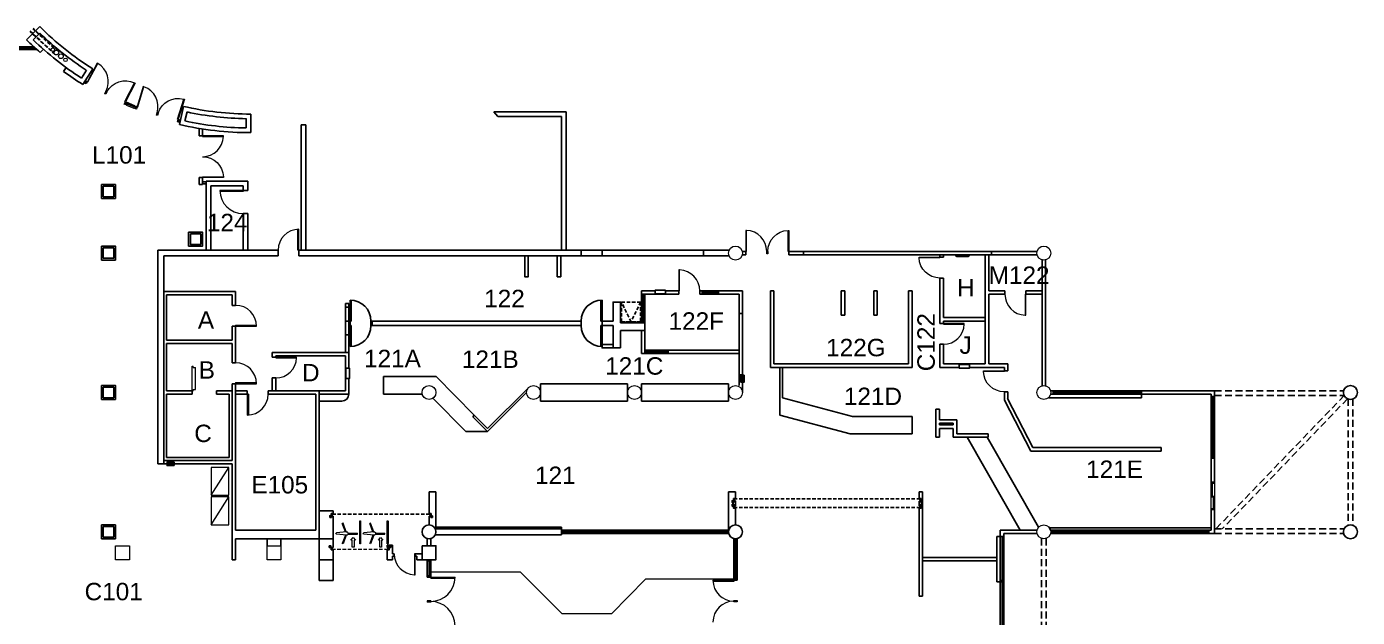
# Model space of a CAD drawing. Header units: inches. Extents: x 727 to 5370, y 324 to 3824.
# Drawn here: x 3078 to 5370, y 2413 to 3431 of the extents above; entities that cross this region are included whole.
import ezdxf

# ---------------------------------------------------------------- set-up
doc = ezdxf.new("R2010")
doc.units = ezdxf.units.IN
doc.header["$LTSCALE"] = 48
doc.header["$MEASUREMENT"] = 0
for name, pattern in [('DASHED', [0.75, 0.5, -0.25]), ('HIDDEN', [0.375, 0.25, -0.125]), ('HIDDEN2', [0.1875, 0.125, -0.0625])]:
    doc.linetypes.add(name, pattern=pattern)
for name, color, linetype in [('A-CLNG-ACCESSLADDER', 1, 'DASHED'), ('A-GLAZ', 3, 'Continuous'), ('A-PFLR-TEXT', 7, 'Continuous'), ('A-WALL', 5, 'Continuous'), ('AE-DOOR', 1, 'Continuous'), ('AE-ROOF', 1, 'HIDDEN'), ('AE-WALL', 3, 'Continuous'), ('F-exting', 1, 'Continuous')]:
    doc.layers.add(name, color=color, linetype=linetype)
for name, color, linetype, lineweight in [('A-DOOR', 4, 'Continuous', 13), ('A-FLOR-ATM', 1, 'HIDDEN2', 13), ('A-FLOR-SPCL', 1, 'Continuous', 25), ('A-Wall-Comp', 8, 'Continuous', 25), ('A-WALL-JAMB', 6, 'Continuous', 5), ('A-WALL-PRHT', 3, 'Continuous', 25), ('AE-WALL-EXTR', 3, 'Continuous', 25), ('L-SITE-WALK', 6, 'Continuous', 0), ('P-EQPM-2', 2, 'Continuous', 13), ('S-COLS', 6, 'Continuous', 13)]:
    doc.layers.add(name, color=color, linetype=linetype, lineweight=lineweight)
doc.styles.get("Standard").update_dxf_attribs({"font": 'arial.ttf'})

# ---------------------------------------------------------------- blocks, each defined once
blk = doc.blocks.new('d_dr90')
blk.add_lwpolyline([(0, 0), (0.033, 0), (0.033, 1), (0, 1)], close=True)
blk.add_arc((0, 0), 1, 0, 88.09085)
blk = doc.blocks.new('A$C713A19BA')
at = {"layer": 'AE-DOOR'}
for p, q in [((34, 36), (36, 36)), ((34, 36), (34, 0)), ((36, 36), (36, 0))]:
    blk.add_line(p, q, dxfattribs=at)
blk.add_arc((36, 36), 36, 180, 270, dxfattribs=at)
blk = doc.blocks.new('fp1-proposed1$0$d_dr90')
blk.add_lwpolyline([(0, 0), (0.033, 0), (0.033, 1), (0, 1)], close=True)
blk.add_arc((0, 0), 1, 0, 88.09085)
blk = doc.blocks.new('TURN-STILE')
at = {"ltscale": 10}
for p, q in [((-3, 0), (-1.1, -17.1)), ((-0.8, 18.7), (0.8, 18.7)), ((-0.8, 2.9), (-0.8, 18.7)), ((0.8, 2.9), (0.8, 18.7)), ((3, 0), (1.1, -17.1)), ((-3, -0.4), (-17.9, -5.8)), ((-17.9, -5.8), (-17.4, -7.2)), ((-2.8, -2), (-17.4, -7.2)), ((2.8, -2), (17.4, -7.2)), ((3, -0.4), (17.9, -5.8)), ((17.9, -5.8), (17.4, -7.2))]:
    blk.add_line(p, q, dxfattribs=at)
for centre, radius, start, end in [((0, 0), 3, 347.5033, 192.4967), ((0, -17.1), 1.12, 180, 360)]:
    blk.add_arc(centre, radius, start, end, dxfattribs=at)
blk = doc.blocks.new('HSS3x3x-250C', base_point=(1, 1.5))
for points in [[(0, 0), (2, 0, 0.4142136), (2.5, 0.5), (2.5, 2.5, 0.4142136), (2, 3), (0, 3, 0.4142136), (-0.5, 2.5), (-0.5, 0.5, 0.4142136)], [(0, 0.25), (2, 0.25, 0.4142136), (2.25, 0.5), (2.25, 2.5, 0.4142136), (2, 2.75), (0, 2.75, 0.4142136), (-0.25, 2.5), (-0.25, 0.5, 0.4142136)]]:
    blk.add_lwpolyline(points, format="xyb", close=True)
blk = doc.blocks.new('L3x2-5x-1875C', base_point=(0.638, 2.112))
blk.add_lwpolyline([(0, 0), (0.09375, 0, 0.4142135624), (0.1875, 0.09375), (0.1875, 2.4375, -0.4142135624), (0.5625, 2.8125), (2.40625, 2.8125, 0.4142135624), (2.5, 2.90625), (2.5, 3), (0, 3)], format="xyb", close=True)
blk = doc.blocks.new('L2x2x-25C', base_point=(0.592, 1.408))
blk.add_lwpolyline([(0, 0), (0.125, 0, 0.414213562), (0.25, 0.125), (0.25, 1.4375, -0.414213562), (0.5625, 1.75), (1.875, 1.75, 0.414213562), (2, 1.875), (2, 2), (0, 2)], format="xyb", close=True)
blk = doc.blocks.new('L3-5x3x-375C', base_point=(0.83, 2.42))
blk.add_lwpolyline([(0, 0), (0.1875, 0, 0.414213562), (0.375, 0.1875), (0.375, 2.6875, -0.414213562), (0.8125, 3.125), (2.8125, 3.125, 0.414213562), (3, 3.3125), (3, 3.5), (0, 3.5)], format="xyb", close=True)
blk = doc.blocks.new('STA')
blk.add_lwpolyline([(-12, -132), (-12, -36), (-30, -36), (0, 0), (30, -36), (12, -36), (12, -132), (-12, -132)])

msp = doc.modelspace()

# ---------------------------------------------------------------- linework, layer by layer
at = {"layer": 'A-CLNG-ACCESSLADDER', "ltscale": 0.25}
for p, q in [((4102.7, 2922.4), (4102.7, 2956.5)), ((4102.7, 2956.5), (4135.7, 2956.5)), ((4119.2, 2922.4), (4102.7, 2956.5)), ((4135.7, 2956.5), (4119.2, 2922.4)), ((4135.7, 2956.5), (4135.7, 2922.4)), ((4135.7, 2922.4), (4102.7, 2922.4)), ((4111, 2923.7), (4111, 2920.4)), ((4127.5, 2923.7), (4127.5, 2920.4))]:
    msp.add_line(p, q, dxfattribs=at)
at = {"layer": 'A-DOOR'}
for p, q in [((3451.2, 3148.8), (3411.2, 3148.8)), ((3451.2, 3146.8), (3411.2, 3146.8)), ((3451.2, 3148.8), (3451.2, 3146.8)), ((3545.2, 3045.8), (3545.2, 3081.8)), ((3547.2, 3045.8), (3547.2, 3081.8)), ((3547.2, 3045.8), (3545.2, 3045.8)), ((3438.2, 2916.8), (3438.2, 2914.8)), ((3438.2, 2916.8), (3474.2, 2916.8)), ((3438.2, 2914.8), (3474.2, 2914.8)), ((3363.2, 2845.8), (3365.2, 2845.8)), ((3363.2, 2803.8), (3363.2, 2845.8)), ((3365.2, 2843.8), (3365.2, 2845.8)), ((3365.2, 2843.8), (3369.2, 2843.8)), ((3369.2, 2805.8), (3369.2, 2843.8)), ((3363.2, 2803.8), (3365.2, 2803.8)), ((3365.2, 2805.8), (3369.2, 2805.8)), ((3365.2, 2803.8), (3365.2, 2805.8)), ((3438.2, 2817.8), (3438.2, 2815.8)), ((3438.2, 2817.8), (3474.2, 2817.8)), ((3438.2, 2815.8), (3474.2, 2815.8)), ((3460.2, 2797.8), (3458.2, 2797.8)), ((3458.2, 2797.8), (3458.2, 2761.8)), ((3460.2, 2797.8), (3460.2, 2761.8)), ((3774.2, 2480.8), (3774.2, 2482.8)), ((3774.2, 2482.8), (3816.2, 2482.8)), ((3774.2, 2480.8), (3816.2, 2480.8)), ((4296.2, 2477.3), (4260.2, 2477.3)), ((4296.2, 2475.3), (4260.2, 2475.3)), ((3768.2, 2441.8), (3768.2, 2439.8)), ((3774.2, 2441.8), (3768.2, 2441.8)), ((3774.2, 2439.8), (3768.2, 2439.8)), ((3774.2, 2441.8), (3774.2, 2439.8)), ((4296.2, 2440.3), (4296.2, 2442.3)), ((4296.2, 2442.3), (4302.2, 2442.3)), ((4302.2, 2440.3), (4296.2, 2440.3)), ((4302.2, 2442.3), (4302.2, 2440.3))]:
    msp.add_line(p, q, dxfattribs=at)
at = {"layer": 'A-DOOR', "linetype": 'HIDDEN2'}
for p, q in [((4617.2, 2617.4), (4297.2, 2617.4)), ((4297.2, 2616.8), (4297.2, 2617.4)), ((4617.2, 2616.8), (4297.2, 2616.8)), ((4617.2, 2616.8), (4617.2, 2617.4)), ((3604.5, 2591.6), (3773.1, 2591.6)), ((3604.5, 2591.2), (3604.5, 2591.6)), ((3604.5, 2591.2), (3773.1, 2591.2)), ((3773.1, 2591.2), (3773.1, 2591.6)), ((4617.2, 2602.6), (4297.2, 2602.6)), ((4297.2, 2602), (4297.2, 2602.6)), ((4617.2, 2602), (4297.2, 2602)), ((4617.2, 2602), (4617.2, 2602.6)), ((3604.3, 2531), (3701.1, 2531)), ((3604.3, 2531), (3604.3, 2530.7)), ((3604.3, 2530.7), (3701.1, 2530.7)), ((3701.1, 2530.7), (3701.1, 2531))]:
    msp.add_line(p, q, dxfattribs=at)
at = {"layer": 'A-DOOR'}
for points in [[(3653.5, 2540.6, -1), (3652, 2540.6), (3652, 2579.1, -0.999943), (3653.5, 2579.1)], [(3700.7, 2540.6, -1), (3699.2, 2540.6), (3699.2, 2579.1, -0.999943), (3700.7, 2579.1)]]:
    msp.add_lwpolyline(points, format="xyb", close=True, dxfattribs=at)
for centre, radius, start, end in [((3451.2, 3148.8), 40, 180, 270), ((3547.2, 3045.8), 36, 90, 180), ((3438.2, 2914.8), 36, 0, 90), ((3438.2, 2815.8), 36, 0, 90), ((3458.2, 2797.8), 36, 270, 0), ((3774.2, 2482.8), 42, 270, 0), ((4296.2, 2477.3), 36, 180, 270), ((3774.2, 2398.8), 42, 0, 90), ((4296.2, 2405.3), 36, 90, 180)]:
    msp.add_arc(centre, radius, start, end, dxfattribs=at)
at = {"layer": 'A-FLOR-ATM', "ltscale": 10}
for p, q in [((3396.2, 2623.8), (3426.2, 2671.8)), ((3396.2, 2572.8), (3426.2, 2620.8))]:
    msp.add_line(p, q, dxfattribs=at)
for points in [[(3426.2, 2623.8), (3426.2, 2671.8), (3396.2, 2671.8), (3396.2, 2623.8)], [(3426.2, 2572.8), (3426.2, 2620.8), (3396.2, 2620.8), (3396.2, 2572.8)]]:
    msp.add_lwpolyline(points, close=True, dxfattribs=at)
at = {"layer": 'A-FLOR-SPCL'}
for p, q in [((4678.2, 3037.8), (4680.7, 3037.8)), ((4678.2, 3037.8), (4678.2, 3037.6)), ((4680.7, 3037.6), (4678.2, 3037.6)), ((4678.7, 3036.3), (4678.7, 3037.6)), ((4680.2, 3037.1), (4680.2, 3037.6)), ((4700.2, 3034.8), (4680.2, 3034.8)), ((4680.7, 3037.8), (4680.7, 3037.6)), ((4699.5, 3036.3), (4681, 3036.3)), ((4699.7, 3037.8), (4702.2, 3037.8)), ((4699.7, 3037.8), (4699.7, 3037.6)), ((4702.2, 3037.6), (4699.7, 3037.6)), ((4700.2, 3037.1), (4700.2, 3037.6)), ((4701.7, 3036.3), (4701.7, 3037.6)), ((4702.2, 3037.8), (4702.2, 3037.6))]:
    msp.add_line(p, q, dxfattribs=at)
for centre, radius, start, end in [((4680.2, 3036.3), 1.5, 180, 270), ((4681, 3037.1), 0.75, 180, 270), ((4699.5, 3037.1), 0.75, 270, 0), ((4700.2, 3036.3), 1.5, 270, 0)]:
    msp.add_arc(centre, radius, start, end, dxfattribs=at)
at = {"layer": 'A-GLAZ'}
for p, q in [((3090.9, 3395.8), (3011.2, 3395.8)), ((3091.3, 3393.6), (3013.2, 3393.6)), ((3095.7, 3391.3), (3011.2, 3391.3)), ((3251.1, 3297.8), (3263.9, 3292.5)), ((4137.2, 2969.8), (4143.2, 2969.8)), ((4137.2, 2967.8), (4143.2, 2967.8)), ((4140.2, 2967.8), (4140.2, 2922.4)), ((4241.7, 2975.8), (4241.7, 2969.8)), ((4243.7, 2975.8), (4243.7, 2969.8)), ((4267.7, 2972.8), (4243.7, 2972.8)), ((4267.7, 2969.8), (4267.7, 2975.8)), ((4269.7, 2969.8), (4269.7, 2975.8)), ((4143.2, 2922.4), (4137.2, 2922.4)), ((4143.2, 2920.4), (4137.2, 2920.4)), ((4143.2, 2867.8), (4143.2, 2873.8)), ((4145.2, 2867.8), (4145.2, 2873.8)), ((4145.2, 2870.8), (4181.2, 2870.8)), ((4181.2, 2873.8), (4181.2, 2867.8)), ((4183.2, 2873.8), (4183.2, 2867.8)), ((4846.2, 2803.8), (4998.2, 2803.8)), ((4846.2, 2800.8), (4921.2, 2800.8)), ((4846.2, 2797.8), (4998.2, 2797.8)), ((4921.2, 2797.8), (4921.2, 2803.8)), ((4923.2, 2797.8), (4923.2, 2803.8)), ((4923.2, 2800.8), (4998.2, 2800.8)), ((5118.2, 2793.8), (5118.2, 2687.8)), ((5121.2, 2793.8), (5121.2, 2741.8)), ((5124.2, 2793.8), (5124.2, 2687.8)), ((5124.2, 2741.8), (5118.2, 2741.8)), ((5124.2, 2739.8), (5118.2, 2739.8)), ((5121.2, 2739.8), (5121.2, 2687.8)), ((5120.2, 2644.8), (5120.2, 2619.8)), ((5122.2, 2622.8), (5122.2, 2600.8)), ((3999.2, 2563.8), (4287.6, 2563.8)), ((3999.2, 2557.8), (4287.6, 2557.8)), ((4001.2, 2563.8), (4001.2, 2557.8)), ((4001.2, 2560.8), (4071.2, 2560.8)), ((4071.2, 2557.8), (4071.2, 2563.8)), ((4073.2, 2557.8), (4073.2, 2563.8)), ((4073.2, 2560.8), (4142.2, 2560.8)), ((4142.2, 2563.8), (4142.2, 2557.8)), ((4144.2, 2563.8), (4144.2, 2557.8)), ((4144.2, 2560.8), (4213.2, 2560.8)), ((4213.2, 2557.8), (4213.2, 2563.8)), ((4215.2, 2557.8), (4215.2, 2563.8)), ((4215.2, 2560.8), (4285.2, 2560.8)), ((4285.2, 2557.8), (4285.2, 2563.8)), ((4296.2, 2477.3), (4296.2, 2549.2)), ((4296.2, 2546.8), (4302.2, 2546.8)), ((4299.2, 2479.3), (4299.2, 2546.8)), ((4302.2, 2477.3), (4302.2, 2549.2)), ((4755.2, 2552.8), (4755.2, 2085.8)), ((4755.2, 2552.8), (4755.2, 2432.5)), ((4758.2, 2552.8), (4758.2, 2476.8)), ((4761.2, 2552.8), (4761.2, 2085.8)), ((4955.2, 2563.8), (4841.8, 2563.8)), ((4841.8, 2563.8), (5114.2, 2563.8)), ((5114.2, 2557.8), (4841.8, 2557.8)), ((4844.2, 2557.8), (4844.2, 2563.8)), ((4897.2, 2560.8), (4844.2, 2560.8)), ((4897.2, 2557.8), (4897.2, 2563.8)), ((4899.2, 2557.8), (4899.2, 2563.8)), ((4955.2, 2560.8), (4899.2, 2560.8)), ((4955.2, 2563.8), (4955.2, 2557.8)), ((4955.2, 2563.8), (4957.2, 2563.8)), ((4957.2, 2563.8), (4957.2, 2557.8)), ((4957.2, 2563.8), (5114.2, 2563.8)), ((4957.2, 2560.8), (5009.2, 2560.8)), ((5009.2, 2563.8), (5009.2, 2557.8)), ((5011.2, 2563.8), (5011.2, 2557.8)), ((5011.2, 2560.8), (5061.2, 2560.8)), ((5061.2, 2557.8), (5061.2, 2563.8)), ((5063.2, 2557.8), (5063.2, 2563.8)), ((5063.2, 2560.8), (5114.2, 2560.8)), ((3768.2, 2484.8), (3768.2, 2512.8)), ((3768.2, 2484.8), (3768.2, 2512.8)), ((3774.2, 2510.8), (3768.2, 2510.8)), ((3771.2, 2484.8), (3771.2, 2510.8)), ((3774.2, 2484.8), (3774.2, 2512.8)), ((3768.2, 2484.8), (3768.2, 2482.8)), ((3774.2, 2484.8), (3768.2, 2484.8)), ((3768.2, 2482.8), (3768.2, 2484.8)), ((3774.2, 2482.8), (3768.2, 2482.8)), ((3774.2, 2484.8), (3774.2, 2482.8)), ((4296.2, 2479.3), (4302.2, 2479.3)), ((4296.2, 2477.3), (4296.2, 2475.3)), ((4296.2, 2477.3), (4302.2, 2477.3)), ((4761.2, 2476.8), (4755.2, 2476.8)), ((4761.2, 2474.8), (4755.2, 2474.8)), ((4758.2, 2474.8), (4758.2, 2398.8))]:
    msp.add_line(p, q, dxfattribs=at)
at = {"layer": 'A-WALL'}
for p, q in [((3078.1, 3408.1), (3100.8, 3430.8)), ((3089.5, 3408.2), (3100.8, 3419.5)), ((3101.4, 3386.2), (3107.1, 3391.9)), ((3141.9, 3353.5), (3146.1, 3360.3)), ((3181, 3355.7), (3172.5, 3342.2)), ((3348.4, 3293.4), (3341.2, 3262.3)), ((3354.4, 3283.9), (3350.8, 3268.3)), ((3464.2, 3248.2), (3464.2, 3280.2)), ((3375.2, 3242.8), (3375.2, 3255.5)), ((3456.2, 3256.3), (3456.2, 3272.3)), ((3551.2, 3261.8), (3551.2, 3045.8)), ((3551.2, 3261.8), (3559.2, 3261.8)), ((3559.2, 3261.8), (3559.2, 3045.8)), ((3375.2, 3242.8), (3375.2, 3247.7)), ((3381.2, 3242.8), (3375.2, 3242.8)), ((3381.2, 3242.8), (3375.2, 3242.8)), ((3381.2, 3242.8), (3381.2, 3254.6)), ((3381.2, 3242.8), (3381.2, 3246.9)), ((3375.2, 3158.8), (3375.2, 3170.8)), ((3381.2, 3170.8), (3375.2, 3170.8)), ((3381.2, 3158.8), (3381.2, 3170.8)), ((3381.2, 3163.3), (3387.2, 3163.3)), ((3459.2, 3164.8), (3387.2, 3164.8)), ((3387.2, 3164.8), (3387.2, 3045.8)), ((3459.2, 3164.8), (3459.2, 3148.8)), ((3381.2, 3158.8), (3375.2, 3158.8)), ((3381.2, 3160.3), (3387.2, 3160.3)), ((3395.2, 3156.8), (3395.2, 3045.8)), ((3451.2, 3156.8), (3395.2, 3156.8)), ((3451.2, 3156.8), (3451.2, 3148.8)), ((3459.2, 3148.8), (3451.2, 3148.8)), ((3451.2, 3108.8), (3459.2, 3108.8)), ((3451.2, 3108.8), (3451.2, 3045.8)), ((3459.2, 3108.8), (3459.2, 3045.8)), ((3304.2, 3045.8), (3304.2, 2677.8)), ((3304.2, 3045.8), (3511.2, 3045.8)), ((3314.2, 3035.8), (3314.2, 2677.8)), ((3314.2, 3035.8), (3511.2, 3035.8)), ((3511.2, 3035.8), (3511.2, 3045.8)), ((3547.2, 3045.8), (4033.2, 3045.8)), ((3547.2, 3045.8), (3547.2, 3035.8)), ((3547.2, 3035.8), (4033.2, 3035.8)), ((4033.2, 3045.8), (4033.2, 3035.8)), ((4033.2, 3045.8), (4069.2, 3045.8)), ((4069.2, 3035.8), (4033.2, 3035.8)), ((4069.2, 3045.8), (4244.2, 3045.8)), ((4069.2, 3045.8), (4069.2, 3035.8)), ((4069.2, 3035.8), (4244.2, 3035.8)), ((4244.2, 3045.8), (4288.3, 3045.8)), ((4244.2, 3035.8), (4244.2, 3045.8)), ((4244.2, 3035.8), (4288.3, 3035.8)), ((4316.8, 3043.8), (4310.8, 3043.8)), ((4316.8, 3037.8), (4310.8, 3037.8)), ((4316.8, 3043.8), (4316.8, 3037.8)), ((4416.2, 3043.8), (4390.8, 3043.8)), ((4390.8, 3043.8), (4390.8, 3037.8)), ((4416.2, 3037.8), (4390.8, 3037.8)), ((4416.2, 3043.8), (4416.2, 3037.8)), ((4416.2, 3043.8), (4740.2, 3043.8)), ((4416.2, 3037.8), (4740.2, 3037.8)), ((4651.2, 3033.8), (4651.2, 3037.8)), ((4651.2, 3033.8), (4651.2, 3037.8)), ((4657.2, 3033.8), (4651.2, 3033.8)), ((4657.2, 3033.8), (4657.2, 3037.8)), ((4657.2, 3033.8), (4657.2, 3037.8)), ((4729.2, 2849.8), (4729.2, 3037.8)), ((4735.2, 3037.8), (4735.2, 2975.8)), ((4827.2, 3029.2), (4827.2, 2812.5)), ((4833.2, 3029.2), (4833.2, 2812.5)), ((4651.2, 2987.1), (4651.2, 2997.8)), ((4657.2, 2997.8), (4651.2, 2997.8)), ((4651.2, 2919.8), (4651.2, 2997.8)), ((4657.2, 2987.1), (4657.2, 2997.8)), ((4657.2, 2929.8), (4657.2, 2997.8)), ((3314.2, 2974.8), (3438.2, 2974.8)), ((3319.2, 2968.8), (3319.2, 2890.8)), ((3319.2, 2968.8), (3432.2, 2968.8)), ((3432.2, 2968.8), (3432.2, 2950.8)), ((3438.2, 2974.8), (3438.2, 2950.8)), ((4137.2, 2975.8), (4160.5, 2975.8)), ((4137.2, 2920.4), (4137.2, 2975.8)), ((4143.2, 2969.8), (4201.7, 2969.8)), ((4143.2, 2920.4), (4143.2, 2969.8)), ((4178.5, 2975.8), (4201.7, 2975.8)), ((4201.7, 2969.8), (4201.7, 2975.8)), ((4237.7, 2969.8), (4237.7, 2975.8)), ((4237.7, 2975.8), (4311.2, 2975.8)), ((4237.7, 2969.8), (4305.2, 2969.8)), ((4305.2, 2936.8), (4305.2, 2969.8)), ((4311.2, 2936.8), (4311.2, 2975.8)), ((4359.2, 2843.8), (4359.2, 2975.8)), ((4365.2, 2975.8), (4359.2, 2975.8)), ((4365.2, 2849.8), (4365.2, 2975.8)), ((4481.2, 2933.8), (4481.2, 2975.8)), ((4481.2, 2975.8), (4487.2, 2975.8)), ((4487.2, 2933.8), (4487.2, 2975.8)), ((4537.2, 2933.8), (4537.2, 2975.8)), ((4537.2, 2975.8), (4543.2, 2975.8)), ((4543.2, 2933.8), (4543.2, 2975.8)), ((4597.2, 2849.8), (4597.2, 2975.8)), ((4597.2, 2975.8), (4603.2, 2975.8)), ((4603.2, 2843.8), (4603.2, 2975.8)), ((4735.2, 2975.8), (4763.2, 2975.8)), ((4735.2, 2969.8), (4763.2, 2969.8)), ((4735.2, 2969.8), (4735.2, 2849.8)), ((4763.2, 2969.8), (4763.2, 2975.8)), ((4799.2, 2969.8), (4799.2, 2975.8)), ((4799.2, 2975.8), (4827.2, 2975.8)), ((4799.2, 2969.8), (4827.2, 2969.8)), ((3438.2, 2950.8), (3432.2, 2950.8)), ((3627.2, 2953.8), (3633.2, 2953.8)), ((3627.2, 2869.8), (3627.2, 2953.8)), ((3633.2, 2842.8), (3633.2, 2953.8)), ((4305.2, 2936.8), (4311.2, 2936.8)), ((3432.2, 2914.8), (3432.2, 2890.8)), ((3432.2, 2914.8), (3438.2, 2914.8)), ((3438.2, 2914.8), (3438.2, 2851.8)), ((3633.2, 2915.8), (3633.2, 2923.8)), ((3633.2, 2923.8), (3633.2, 2915.8)), ((3635.2, 2923.8), (3635.2, 2915.8)), ((3671.2, 2923.8), (4033.2, 2923.8)), ((3671.2, 2923.8), (3671.2, 2915.8)), ((3671.2, 2915.8), (3671.2, 2923.8)), ((3671.2, 2915.8), (4033.2, 2915.8)), ((3673.2, 2915.8), (3673.2, 2923.8)), ((4033.2, 2915.8), (4033.2, 2923.8)), ((4088.2, 2923.8), (4069.2, 2923.8)), ((4069.2, 2923.8), (4069.2, 2915.8)), ((4088.2, 2915.8), (4069.2, 2915.8)), ((4143.2, 2920.4), (4101.2, 2920.4)), ((4143.2, 2920.4), (4143.2, 2907.4)), ((4481.2, 2933.8), (4487.2, 2933.8)), ((4537.2, 2933.8), (4543.2, 2933.8)), ((4651.2, 2919.8), (4657.2, 2919.8)), ((4657.2, 2929.8), (4729.2, 2929.8)), ((4657.2, 2923.8), (4729.2, 2923.8)), ((4657.2, 2919.8), (4657.2, 2923.8)), ((3319.2, 2890.8), (3432.2, 2890.8)), ((4143.2, 2907.4), (4101.2, 2907.4)), ((4137.2, 2907.4), (4137.2, 2867.8)), ((4143.2, 2907.4), (4143.2, 2873.8)), ((3319.2, 2884.8), (3319.2, 2803.8)), ((3319.2, 2884.8), (3432.2, 2884.8)), ((3432.2, 2884.8), (3432.2, 2851.8)), ((3627.2, 2869.8), (3501.2, 2869.8)), ((3501.2, 2861.8), (3501.2, 2869.8)), ((4088.2, 2877.4), (4101.2, 2877.4)), ((4137.2, 2867.8), (4305.2, 2867.8)), ((4143.2, 2873.8), (4305.2, 2873.8)), ((4305.2, 2867.8), (4305.2, 2873.8)), ((4651.2, 2843.8), (4651.2, 2883.8)), ((4651.2, 2883.8), (4657.2, 2883.8)), ((4657.2, 2849.8), (4657.2, 2883.8)), ((3438.2, 2851.8), (3432.2, 2851.8)), ((3501.2, 2861.8), (3507.2, 2861.8)), ((3627.2, 2863.8), (3507.2, 2863.8)), ((3507.2, 2861.8), (3507.2, 2863.8)), ((3627.2, 2803.8), (3627.2, 2863.8)), ((4359.2, 2843.8), (4603.2, 2843.8)), ((4365.2, 2849.8), (4597.2, 2849.8)), ((4651.2, 2843.8), (4684.2, 2843.8)), ((4657.2, 2849.8), (4729.2, 2849.8)), ((4702.2, 2843.8), (4762.2, 2843.8)), ((4735.2, 2849.8), (4768.2, 2849.8)), ((4762.2, 2837.8), (4762.2, 2843.8)), ((4768.2, 2837.8), (4768.2, 2849.8)), ((3501.2, 2803.8), (3501.2, 2825.8)), ((3501.2, 2825.8), (3507.2, 2825.8)), ((3507.2, 2803.8), (3507.2, 2825.8)), ((3633.2, 2797.8), (3633.2, 2824.8)), ((4305.2, 2812.5), (4305.2, 2831.3)), ((4305.2, 2831.3), (4311.2, 2831.3)), ((4311.2, 2801.4), (4311.2, 2831.3)), ((4762.2, 2837.8), (4768.2, 2837.8)), ((3363.2, 2803.8), (3319.2, 2803.8)), ((3363.2, 2797.8), (3319.2, 2797.8)), ((3319.2, 2797.8), (3319.2, 2688.8)), ((3363.2, 2797.8), (3363.2, 2803.8)), ((3405.2, 2797.8), (3405.2, 2803.8)), ((3432.2, 2803.8), (3405.2, 2803.8)), ((3427.2, 2797.8), (3405.2, 2797.8)), ((3427.2, 2797.8), (3427.2, 2688.8)), ((3432.2, 2815.8), (3438.2, 2815.8)), ((3432.2, 2815.8), (3432.2, 2683.8)), ((3438.2, 2815.8), (3438.2, 2803.8)), ((3438.2, 2803.8), (3438.2, 2797.8)), ((3438.2, 2803.8), (3458.2, 2803.8)), ((3438.2, 2797.8), (3438.2, 2563.8)), ((3438.2, 2797.8), (3458.2, 2797.8)), ((3458.2, 2803.8), (3458.2, 2797.8)), ((3494.2, 2803.8), (3582.2, 2803.8)), ((3494.2, 2797.8), (3494.2, 2803.8)), ((3494.2, 2797.8), (3576.2, 2797.8)), ((3576.2, 2563.8), (3576.2, 2797.8)), ((3627.2, 2803.8), (3582.2, 2803.8)), ((3582.2, 2512.8), (3582.2, 2803.8)), ((3582.2, 2797.8), (3633.2, 2797.8)), ((3941.8, 2808.2), (3872, 2738.5)), ((3939.2, 2800.6), (3872, 2733.4)), ((4762.2, 2801.8), (4768.2, 2801.8)), ((4762.2, 2787.5), (4762.2, 2801.8)), ((4768.2, 2789.6), (4768.2, 2801.8)), ((4841.8, 2803.8), (4846.2, 2803.8)), ((4841.8, 2797.8), (4846.2, 2797.8)), ((4846.2, 2797.8), (4846.2, 2803.8)), ((4998.2, 2803.8), (5124.2, 2803.8)), ((4998.2, 2791.8), (4998.2, 2803.8)), ((4998.2, 2797.8), (5118.2, 2797.8)), ((4998.2, 2797.8), (4998.2, 2791.8)), ((5118.2, 2793.8), (5118.2, 2797.8)), ((5124.2, 2793.8), (5124.2, 2803.8)), ((3582.2, 2785.8), (3621.2, 2785.8)), ((4762.2, 2787.5), (4807.6, 2699.8)), ((4767.5, 2790.2), (4811.2, 2705.8)), ((4838.2, 2791.8), (4998.2, 2791.8)), ((5118.2, 2793.8), (5124.2, 2793.8)), ((3849.1, 2761.4), (3846.6, 2758.8)), ((3846.6, 2758.8), (3872, 2733.4)), ((3849.1, 2761.4), (3872, 2738.5)), ((4644.2, 2723.8), (4644.2, 2771.8)), ((4644.2, 2771.8), (4650.2, 2771.8)), ((4650.2, 2753.8), (4650.2, 2771.8)), ((4680.2, 2753.8), (4650.2, 2753.8)), ((4680.2, 2729.8), (4680.2, 2753.8)), ((4674.2, 2747.8), (4650.2, 2747.8)), ((4650.2, 2744.8), (4650.2, 2747.8)), ((4674.2, 2744.8), (4650.2, 2744.8)), ((4650.2, 2723.8), (4650.2, 2738.8)), ((4674.2, 2738.8), (4650.2, 2738.8)), ((4674.2, 2744.8), (4674.2, 2747.8)), ((4674.2, 2723.8), (4674.2, 2738.8)), ((4734.2, 2729.8), (4680.2, 2729.8)), ((4734.2, 2723.8), (4734.2, 2729.8)), ((4650.2, 2723.8), (4644.2, 2723.8)), ((4734.2, 2723.8), (4674.2, 2723.8)), ((5032.2, 2705.8), (4811.2, 2705.8)), ((5032.2, 2699.8), (5032.2, 2705.8)), ((3314.2, 2683.8), (3432.2, 2683.8)), ((3319.2, 2688.8), (3427.2, 2688.8)), ((5032.2, 2699.8), (4807.6, 2699.8)), ((5118.2, 2687.8), (5124.2, 2687.8)), ((5118.2, 2646.8), (5118.2, 2687.8)), ((5124.2, 2646.8), (5124.2, 2687.8)), ((3304.2, 2677.8), (3314.2, 2677.8)), ((3314.2, 2677.8), (3432.2, 2677.8)), ((3432.2, 2677.8), (3432.2, 2512.8)), ((5118.2, 2644.8), (5124.2, 2644.8)), ((4299.2, 2629.8), (4287.2, 2629.8)), ((4287.2, 2629.8), (4287.2, 2560.8)), ((4299.2, 2618), (4299.2, 2629.8)), ((4615.2, 2629.8), (4621.2, 2629.8)), ((4615.2, 2618), (4615.2, 2629.8)), ((4615.2, 2605.7), (4615.2, 2613.7)), ((4615.2, 2613.7), (4618.2, 2613.7)), ((4621.2, 2449.8), (4621.2, 2629.8)), ((4299.2, 2572.8), (4299.2, 2601.5)), ((4615.2, 2605.7), (4618.2, 2605.7)), ((4615.2, 2449.8), (4615.2, 2601.5)), ((5118.2, 2563.8), (5118.2, 2598.8)), ((5124.2, 2557.8), (5124.2, 2598.8)), ((3603.2, 2588), (3603.2, 2587.4)), ((3774.3, 2588), (3774.3, 2587.4)), ((3783.2, 2565.8), (3783.2, 2568.8)), ((3999.2, 2568.8), (3783.2, 2568.8)), ((3999.2, 2565.8), (3999.2, 2568.8)), ((4841.8, 2563.8), (4839.2, 2568.8)), ((5118.2, 2567.8), (4840, 2567.8)), ((5118.2, 2563.8), (5118.2, 2568.8)), ((3438.2, 2563.8), (3576.2, 2563.8)), ((3438.2, 2548.8), (3438.2, 2512.8)), ((3438.2, 2548.8), (3582.2, 2548.8)), ((3492.2, 2548.8), (3438.2, 2548.8)), ((3492.2, 2536.8), (3492.2, 2548.8)), ((3492.2, 2536.8), (3492.2, 2548.8)), ((3516.2, 2536.8), (3516.2, 2548.8)), ((3582.2, 2548.8), (3516.2, 2548.8)), ((3516.2, 2548.8), (3516.2, 2536.8)), ((3582.2, 2548.8), (3606.2, 2548.8)), ((3606.2, 2548.8), (3606.2, 2533.9)), ((3768.2, 2536.8), (3768.2, 2549.2)), ((3768.2, 2536.8), (3768.2, 2548.8)), ((3774.2, 2536.8), (3774.2, 2549.2)), ((3782.1, 2565.8), (3999.2, 2565.8)), ((3782.1, 2555.8), (3999.2, 2555.8)), ((3999.2, 2565.8), (3999.2, 2555.8)), ((4749.2, 2474.8), (4749.2, 2552.8)), ((4755.2, 2552.8), (4749.2, 2552.8)), ((4749.2, 2515.8), (4749.2, 2552.8)), ((4755.2, 2563.8), (4755.2, 2552.8)), ((4818.6, 2563.8), (4755.2, 2563.8)), ((4761.2, 2552.8), (4755.2, 2552.8)), ((4761.2, 2557.8), (4761.2, 2552.8)), ((4818.6, 2557.8), (4761.2, 2557.8)), ((5114.2, 2563.8), (5118.2, 2563.8)), ((5114.2, 2563.8), (5114.2, 2557.8)), ((5114.2, 2557.8), (5124.2, 2557.8)), ((3606.2, 2533.9), (3603.3, 2533.9)), ((3606.2, 2530), (3606.2, 2512.8)), ((3699.2, 2533.9), (3699.2, 2537.9)), ((3708.2, 2537.9), (3699.2, 2537.9)), ((3702.2, 2533.9), (3699.2, 2533.9)), ((3699.2, 2512.8), (3699.2, 2530)), ((3708.2, 2522.8), (3708.2, 2537.9)), ((3711.2, 2522.8), (3708.2, 2522.8)), ((3711.2, 2518.8), (3711.2, 2522.8)), ((3759.2, 2522.8), (3747.2, 2522.8)), ((3747.2, 2518.8), (3747.2, 2522.8)), ((3432.2, 2512.8), (3438.2, 2512.8)), ((3438.2, 2512.8), (3432.2, 2512.8)), ((3582.2, 2512.8), (3606.2, 2512.8)), ((3708.2, 2512.8), (3699.2, 2512.8)), ((3708.2, 2512.8), (3708.2, 2518.8)), ((3708.2, 2518.8), (3711.2, 2518.8)), ((3750.2, 2518.8), (3747.2, 2518.8)), ((3750.2, 2512.8), (3750.2, 2518.8)), ((3759.2, 2512.8), (3750.2, 2512.8)), ((3768.2, 2512.8), (3759.2, 2512.8)), ((4749.2, 2516.8), (4621.2, 2516.8)), ((4749.2, 2510.8), (4621.2, 2510.8)), ((4755.2, 2474.8), (4749.2, 2474.8)), ((4621.2, 2449.8), (4615.2, 2449.8))]:
    msp.add_line(p, q, dxfattribs=at)
at = {"layer": 'A-WALL', "ltscale": 10}
for p, q in [((3175.1, 3331.1), (3192, 3358.2)), ((3511.2, 3045.8), (3451.2, 3045.8)), ((3451.2, 3035.8), (3511.2, 3035.8)), ((4740.2, 3037.8), (4740.2, 3043.8)), ((4740.2, 3043.8), (4818.6, 3043.8)), ((4740.2, 3037.8), (4818.6, 3037.8)), ((3783.2, 2629.8), (3771.2, 2629.8)), ((3771.2, 2629.8), (3771.2, 2592.3)), ((3783.2, 2568.8), (3783.2, 2629.8)), ((3606.2, 2596.8), (3606.2, 2592.3)), ((3606.2, 2588), (3603.2, 2588)), ((3606.2, 2588), (3606.2, 2548.8)), ((3771.2, 2588), (3774.3, 2588)), ((3771.2, 2588), (3771.2, 2572.8)), ((3582.2, 2512.8), (3582.2, 2476.9)), ((3606.2, 2512.8), (3606.2, 2476.9)), ((3606.2, 2476.9), (3582.2, 2476.9))]:
    msp.add_line(p, q, dxfattribs=at)
at = {"layer": 'A-WALL'}
for points in [[(3207.2, 3158.8), (3231.2, 3158.8), (3231.2, 3134.8), (3207.2, 3134.8), (3207.2, 3158.8)], [(3357.2, 3076.8), (3381.2, 3076.8), (3381.2, 3052.8), (3357.2, 3052.8), (3357.2, 3076.8)], [(3207.2, 3052.8), (3231.2, 3052.8), (3231.2, 3028.8), (3207.2, 3028.8), (3207.2, 3052.8)], [(3936.2, 3035.8), (3936.2, 3000), (3942.2, 3000), (3942.2, 3035.8)], [(3992.2, 3035.8), (3992.2, 3000), (3998.2, 3000), (3998.2, 3035.8)], [(4088.2, 2923.8), (4088.2, 2956.4), (4101.2, 2956.4), (4101.2, 2920.4)], [(4088.2, 2877.4), (4088.2, 2916)], [(4101.2, 2907.4), (4101.2, 2877.4)], [(4088.2, 2877.4), (4069.2, 2877.4), (4069.2, 2883.4), (4088.2, 2883.4)], [(3207.2, 2812.8), (3231.2, 2812.8), (3231.2, 2788.8), (3207.2, 2788.8), (3207.2, 2812.8)], [(4296.2, 2605.7), (4299.2, 2605.7), (4299.2, 2613.7), (4296.2, 2613.7)], [(3207.2, 2572.8), (3231.2, 2572.8), (3231.2, 2548.8), (3207.2, 2548.8), (3207.2, 2572.8)]]:
    msp.add_lwpolyline(points, dxfattribs=at)
for points in [[(3210.2, 3155.8), (3228.2, 3155.8), (3228.2, 3137.8), (3210.2, 3137.8)], [(3360.2, 3073.8), (3378.2, 3073.8), (3378.2, 3055.8), (3360.2, 3055.8)], [(3210.2, 3049.8), (3228.2, 3049.8), (3228.2, 3031.8), (3210.2, 3031.8)], [(4178.5, 2976.8), (4160.5, 2976.8), (4160.5, 2970.8), (4178.5, 2970.8)], [(3633.2, 2923.8), (3633.2, 2947.8), (3627.2, 2947.8), (3627.2, 2923.8)], [(4311.2, 2831.3), (4311.2, 2936.8), (4305.2, 2936.8), (4305.2, 2831.3)], [(3633.2, 2869.8), (3633.2, 2899.8), (3627.2, 2899.8), (3627.2, 2869.8)], [(3628.2, 2842.8), (3628.2, 2824.8), (3634.2, 2824.8), (3634.2, 2842.8)], [(4702.2, 2848.8), (4684.2, 2848.8), (4684.2, 2842.8), (4702.2, 2842.8)], [(4314.2, 2830.5), (4314.2, 2818.5), (4308.2, 2818.5), (4308.2, 2830.5)], [(3210.2, 2809.8), (3228.2, 2809.8), (3228.2, 2791.8), (3210.2, 2791.8)], [(3210.2, 2569.8), (3228.2, 2569.8), (3228.2, 2551.8), (3210.2, 2551.8)]]:
    msp.add_lwpolyline(points, close=True, dxfattribs=at)
at = {"layer": 'A-WALL', "ltscale": 10}
msp.add_lwpolyline([(3606.2, 2596.8), (3582.2, 2596.8)], dxfattribs=at)
at = {"layer": 'A-WALL'}
for centre in [(5358.2, 2800.8), (5358.2, 2560.8)]:
    msp.add_circle(centre, 12, dxfattribs=at)
for centre, radius, start, end in [((3464.2, 3794.2), 514, 225, 238.0203), ((3464.2, 3794.2), 522, 225.8781, 237.1422), ((3464.2, 3794.2), 546, 225, 228.3599), ((3464.2, 3794.2), 538, 225.852, 237.1683), ((3464.2, 3794.2), 546, 233.8191, 238.0203), ((3464.2, 3794.2), 514, 256.9797, 270), ((3464.2, 3794.2), 522, 257.8578, 269.1219), ((3464.2, 3794.2), 546, 256.9797, 270), ((3464.2, 3794.2), 538, 257.8317, 269.148), ((4762, 2841.6), 0.25, 360, 90)]:
    msp.add_arc(centre, radius, start, end, dxfattribs=at)
at = {"layer": 'A-Wall-Comp', "ltscale": 10}
for p, q in [((4007.2, 3283.8), (3883.1, 3283.8)), ((3889.5, 3275.8), (3883.1, 3283.8)), ((4007.2, 3045.8), (4007.2, 3283.8)), ((3999.2, 3275.8), (3889.5, 3275.8)), ((3999.2, 3045.8), (3999.2, 3275.8))]:
    msp.add_line(p, q, dxfattribs=at)
at = {"layer": 'A-WALL-JAMB'}
for p, q in [((3264.7, 3294.5), (3250, 3300.5)), ((3250.2, 3295.6), (3263, 3290.3)), ((5118.2, 2600.8), (5118.2, 2644.8)), ((5124.2, 2644.8), (5124.2, 2600.8))]:
    msp.add_line(p, q, dxfattribs=at)
for points in [[(3093.7, 3391.3), (3088.9, 3395.8), (3090.9, 3395.8), (3095.7, 3391.3)], [(3177.2, 3333.9), (3179.3, 3337.9), (3181.1, 3336.9), (3179, 3333)], [(3179, 3333), (3181.1, 3336.9), (3182.8, 3336), (3180.7, 3332)], [(3212.6, 3315.2), (3214.7, 3319.2), (3216.4, 3318.3), (3214.3, 3314.3)], [(3246.2, 3297.5), (3248.3, 3301.5), (3250, 3300.5), (3247.9, 3296.6)], [(3265.3, 3289.4), (3266.6, 3293.7), (3268.5, 3293.1), (3267.2, 3288.8)], [(3301.6, 3278.2), (3302.9, 3282.5), (3304.8, 3281.9), (3303.5, 3277.6)], [(3337.9, 3266.9), (3339.2, 3271.2), (3341.1, 3270.7), (3339.8, 3266.4)], [(3339.8, 3266.4), (3341.1, 3270.7), (3343, 3270.1), (3341.7, 3265.8)], [(4354.8, 3043.8), (4354.8, 3039.3), (4352.8, 3039.3), (4352.8, 3043.8)], [(5118.2, 2644.8), (5118.2, 2646.8), (5124.2, 2646.8), (5124.2, 2644.8)], [(5118.2, 2598.8), (5118.2, 2600.8), (5124.2, 2600.8), (5124.2, 2598.8)]]:
    msp.add_lwpolyline(points, close=True, dxfattribs=at)
at = {"layer": 'A-WALL-JAMB', "ltscale": 10}
for points in [[(3250.2, 3295.6), (3248.3, 3296.4), (3250, 3300.5), (3251.9, 3299.8)], [(3264.9, 3289.5), (3263, 3290.3), (3264.7, 3294.5), (3266.6, 3293.7)]]:
    msp.add_lwpolyline(points, close=True, dxfattribs=at)
at = {"layer": 'A-WALL-PRHT'}
for p, q in [((4375.2, 2843.8), (4375.2, 2761.9)), ((4380.2, 2843.8), (4380.2, 2791.6)), ((3692.6, 2798), (3692.6, 2828)), ((3692.6, 2828), (3783.3, 2828)), ((3849.1, 2761.4), (3783.3, 2828)), ((3759.6, 2798), (3692.6, 2798)), ((3963.2, 2815.7), (3963.2, 2785.7)), ((3963.2, 2815.7), (4113.2, 2815.7)), ((4113.2, 2815.7), (4113.2, 2785.7)), ((4137.2, 2815.7), (4137.2, 2785.7)), ((4137.2, 2815.7), (4287.2, 2815.7)), ((4287.2, 2815.7), (4287.2, 2785.7)), ((3834.6, 2733.4), (3777.8, 2790.8)), ((3963.2, 2785.7), (4113.2, 2785.7)), ((4137.2, 2785.7), (4287.2, 2785.7)), ((4500.7, 2759.3), (4380.2, 2791.6)), ((4496.8, 2729.3), (4375.2, 2761.9)), ((4603.2, 2759.3), (4500.7, 2759.3)), ((4603.2, 2759.3), (4603.2, 2729.3)), ((3872, 2733.4), (3834.6, 2733.4)), ((4603.2, 2729.3), (4496.8, 2729.3)), ((4789.2, 2563.8), (4698.2, 2723.8)), ((4821, 2568.6), (4732.7, 2723.8))]:
    msp.add_line(p, q, dxfattribs=at)
at = {"layer": 'AE-ROOF'}
for p, q in [((5124.2, 2803.8), (5346.6, 2803.8)), ((5124.2, 2795.8), (5347.3, 2795.8)), ((5347.5, 2795.5), (5126.4, 2565.8)), ((5353.2, 2789.9), (5137.5, 2565.8)), ((5354.2, 2789.5), (5354.2, 2572.2)), ((5362.2, 2789.5), (5362.2, 2572.2)), ((4826.2, 2549.5), (4826.2, 2332.2)), ((4834.2, 2549.5), (4834.2, 2332.2)), ((5124.2, 2565.8), (5347.3, 2565.8)), ((5124.2, 2557.8), (5346.6, 2557.8))]:
    msp.add_line(p, q, dxfattribs=at)
at = {"layer": 'AE-WALL'}
msp.add_arc((3621.2, 2797.8), 12, 270, 0, dxfattribs=at)
at = {"layer": 'AE-WALL-EXTR'}
msp.add_lwpolyline([(3759.2, 2536.8), (3783.2, 2536.8), (3783.2, 2512.8), (3759.2, 2512.8), (3759.2, 2536.8)], dxfattribs=at)
for centre in [(3771.2, 2560.8), (4299.2, 2560.8)]:
    msp.add_circle(centre, 12, dxfattribs=at)
at = {"layer": 'F-exting'}
msp.add_lwpolyline([(3332.2, 2674.8), (3320.2, 2674.8), (3320.2, 2680.8), (3332.2, 2680.8)], close=True, dxfattribs=at)
at = {"layer": 'L-SITE-WALK'}
msp.add_lwpolyline([(4296.2, 2479.3), (4144.2, 2479.3), (4085.3, 2419.5), (4000.4, 2419.5), (3928.7, 2491.2), (3774.2, 2491.2)], dxfattribs=at)
at = {"layer": 'P-EQPM-2', "linetype": 'HIDDEN2'}
for p, q in [((3126.7, 3383), (3083.6, 3422.1)), ((3121.2, 3388.9), (3084.3, 3422.8)), ((3125.3, 3393.3), (3088.6, 3427.1)), ((3132.1, 3388.9), (3089.3, 3427.7))]:
    msp.add_line(p, q, dxfattribs=at)
at = {"layer": 'P-EQPM-2'}
for centre, radius in [((3123.2, 3391.1), 3), ((3129.4, 3386), 4), ((3137.2, 3379.7), 4), ((3145.1, 3373.6), 3)]:
    msp.add_circle(centre, radius, dxfattribs=at)
at = {"layer": 'S-COLS'}
for points in [[(3231.2, 2536.8), (3255.2, 2536.8), (3255.2, 2512.8), (3231.2, 2512.8), (3231.2, 2536.8)], [(3492.2, 2536.8), (3516.2, 2536.8), (3516.2, 2512.8), (3492.2, 2512.8), (3492.2, 2536.8)]]:
    msp.add_lwpolyline(points, dxfattribs=at)
for centre in [(4299.2, 3040.8), (4830.2, 3040.8), (3771.2, 2800.8), (3951.2, 2800.8), (4125.2, 2800.8), (4299.2, 2800.8), (4830.2, 2800.8), (4830.2, 2560.8)]:
    msp.add_circle(centre, 12, dxfattribs=at)

# ---------------------------------------------------------------- block references
at = {"layer": 'A-DOOR'}
for name, p, xscale, yscale, zscale, rotation in [('d_dr90', (3182.8, 3336), 36.00000000026276, 36.00000000026276, 36.00000000026276, 332.1807479297428), ('d_dr90', (3248.3, 3301.5), 36.00000000026276, -35.99999999999091, 36.00000000026276, 152.1807479297428), ('d_dr90', (3268.5, 3293.1), -36.00000000026238, -36.00000000026238, 36, 162.8192520690882), ('d_dr90', (3339.2, 3271.2), -36.00000000026238, 35.99999999999091, 36, 342.8192520690882), ('d_dr90', (3381.2, 3242.8), 35.99999999999091, 35.99999999999091, 35.99999999999091, 269.9999999998683), ('d_dr90', (3381.2, 3170.8), 35.99999999999091, -35.99999999999091, 35.99999999999091, 89.99999999986828), ('d_dr90', (4316.8, 3043.8), 36, 36, 36, 359.9999999998683), ('d_dr90', (4390.8, 3043.8), 36, -36, 36, 179.9999999998683), ('fp1-proposed1$0$d_dr90', (4651.2, 3033.8), -36.00000000005821, 35.99999999995998, 36, 89.99999999779112), ('d_dr90', (4799.2, 2969.8), 36.00000000005821, 36.00000000005821, 36.00000000005821, 180.0000000022089), ('fp1-proposed1$0$d_dr90', (4657.2, 2919.8), 36.00000000017462, 36.00000000017462, 36.00000000017462, 269.9999999963089), ('d_dr90', (3507.2, 2861.8), -36, -36, 36, 89.99999999822535), ('d_dr90', (4762.2, 2837.8), -36.00000000005821, 35.99999999995998, 36, 89.99999999779112), ('d_dr90', (3747.2, 2522.8), -36, -36, 36, 1.075355804402989e-08)]:
    msp.add_blockref(name, p, dxfattribs=dict(at, xscale=xscale, yscale=yscale, zscale=zscale, rotation=rotation))
at = {"layer": 'A-DOOR', "xscale": 36, "yscale": 36, "zscale": 36}
msp.add_blockref('d_dr90', (4201.7, 2975.8), dxfattribs=at)
at = {"layer": 'A-DOOR', "rotation": 180.0000000029182}
msp.add_blockref('A$C713A19BA', (3671.2, 2959.8), dxfattribs=at)
at = {"layer": 'A-DOOR', "xscale": -1}
for name, p, rotation in [('A$C713A19BA', (4033.2, 2959.8), 179.9999999970819), ('A$C713A19BA', (3671.2, 2879.8), 359.9999999970818), ('TURN-STILE', (3629.1, 2557.8), 270.0000000035956), ('TURN-STILE', (3676.3, 2557.8), 270.0000000035956)]:
    msp.add_blockref(name, p, dxfattribs=dict(at, rotation=rotation))
at = {"layer": 'A-DOOR'}
msp.add_blockref('A$C713A19BA', (4033.2, 2879.8), dxfattribs=at)
at = {"layer": 'A-DOOR', "ltscale": 10, "xscale": 0.125, "yscale": 0.125, "zscale": 0.125}
for p in [(3640.6, 2551.1), (3687.8, 2551.1)]:
    msp.add_blockref('STA', p, dxfattribs=at)
at = {"layer": 'A-WALL'}
for name, p, rotation in [('HSS3x3x-250C', (4294.7, 2612.6), 90), ('L3-5x3x-375C', (4617.6, 2617.2), 270), ('L2x2x-25C', (4617.5, 2616), 270), ('L3x2-5x-1875C', (4619, 2614.8), 90), ('L3-5x3x-375C', (3773.6, 2591.4), 270), ('L2x2x-25C', (3773.6, 2590.3), 270), ('L3x2-5x-1875C', (4295.4, 2604.7), 270), ('L3-5x3x-375C', (4296.8, 2602.3), 90), ('L2x2x-25C', (4296.9, 2603.5), 90), ('HSS3x3x-250C', (4619.7, 2606.8), 270), ('HSS3x3x-250C', (3601.7, 2586.9), 90), ('L3x2-5x-1875C', (3602.4, 2533.2), 270), ('L3-5x3x-375C', (3603.8, 2530.8), 90), ('L2x2x-25C', (3603.9, 2531.9), 90), ('HSS3x3x-250C', (3703.7, 2535.4), 270)]:
    msp.add_blockref(name, p, dxfattribs=dict(at, rotation=rotation))
at = {"layer": 'A-WALL', "xscale": -1}
for name, p, rotation in [('L3x2-5x-1875C', (4295.4, 2614.8), 270), ('L3-5x3x-375C', (4296.8, 2617.2), 90), ('L2x2x-25C', (4296.9, 2616), 90), ('HSS3x3x-250C', (4619.7, 2612.6), 270), ('L3x2-5x-1875C', (3602.4, 2589), 270), ('L3-5x3x-375C', (3603.8, 2591.4), 90), ('L2x2x-25C', (3603.9, 2590.3), 90), ('HSS3x3x-250C', (4294.7, 2606.8), 90), ('L3-5x3x-375C', (4617.6, 2602.3), 270), ('L2x2x-25C', (4617.5, 2603.5), 270), ('L3x2-5x-1875C', (4619, 2604.7), 90), ('HSS3x3x-250C', (3775.8, 2586.9), 270), ('HSS3x3x-250C', (3600.8, 2535.4), 90), ('L3-5x3x-375C', (3701.6, 2530.8), 270), ('L2x2x-25C', (3701.6, 2531.9), 270), ('L3x2-5x-1875C', (3703, 2533.2), 90)]:
    msp.add_blockref(name, p, dxfattribs=dict(at, rotation=rotation))
at = {"layer": 'S-COLS', "rotation": 90}
msp.add_blockref('L3x2-5x-1875C', (3775, 2589), dxfattribs=at)

# ---------------------------------------------------------------- texts
at = {"layer": 'A-PFLR-TEXT', "ltscale": 10}
for s, p in [('L101', (3190.8, 3194.9)), ('124', (3388.7, 3078.4)), ('M122', (4735.2, 2987.7)), ('H', (4680.5, 2966.3)), ('122', (3866.2, 2947.6)), ('A', (3373.1, 2910.7)), ('122F', (4183.8, 2908.8)), ('122G', (4455.2, 2863.1)), ('J', (4684.9, 2867.3)), ('121A', (3659.3, 2844.3)), ('121B', (3827.9, 2843)), ('B', (3374.6, 2824.5)), ('D', (3552.5, 2819.9)), ('121C', (4074.7, 2831.4)), ('121D', (4485.8, 2779.1)), ('C', (3366.9, 2715.3)), ('121E', (4903, 2653.6)), ('121', (3953.8, 2643.1)), ('E105', (3465.2, 2626.9)), ('C101', (3178, 2442.9))]:
    msp.add_text(s, height=30, dxfattribs=at).set_placement(p)
msp.add_text('C122', height=30, rotation=90, dxfattribs=at).set_placement((4642.3, 2837.3))

doc.saveas('drawing.dxf')
